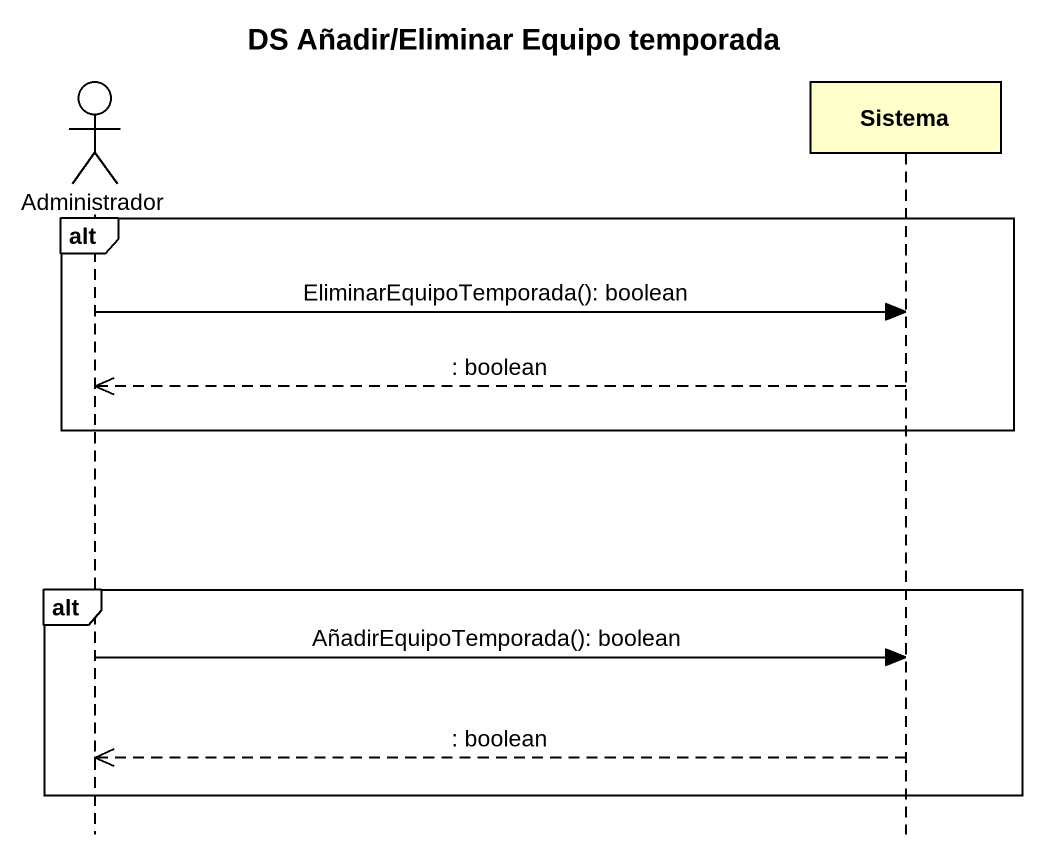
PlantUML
@startuml
title DS Añadir/Eliminar Equipo temporada
hide footbox
actor Administrador
participant Sistema

alt
  Administrador -> Sistema : EliminarEquipoTemporada(): boolean
  Sistema -->> Administrador : : boolean
end
alt
  Administrador -> Sistema : AñadirEquipoTemporada(): boolean
  Sistema -->> Administrador : : boolean
end
@enduml
